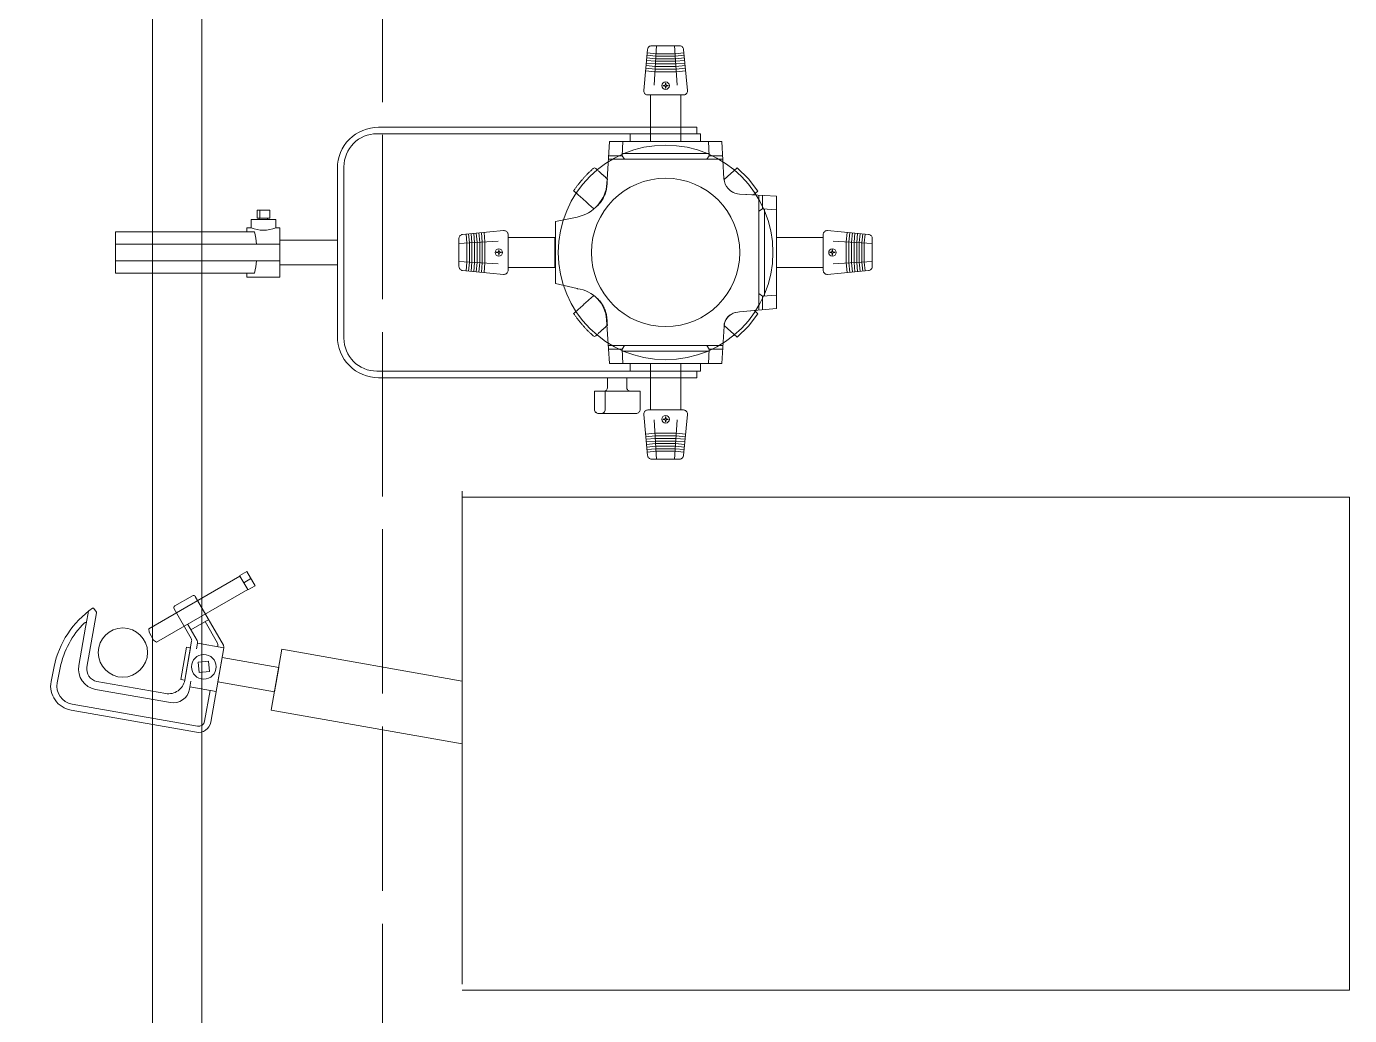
# Model space of a CAD drawing. Header units: inches. Extents: x -769 to 72, y -832 to 325.
# Drawn here: x -747.65 to -707.39, y -258.74 to -228.65 of the extents above; entities that cross this region are included whole.
import ezdxf

# ---------------------------------------------------------------- set-up
doc = ezdxf.new("R2010")
doc.units = ezdxf.units.IN
doc.header["$LTSCALE"] = 4.8
doc.header["$MEASUREMENT"] = 0
doc.header["$PDMODE"] = 1
doc.header["$PDSIZE"] = -2
doc.linetypes.add('Dash Style-1', pattern=[1.25, 1.04164, -0.20836])
doc.layers.add('None', color=7, linetype='Continuous', lineweight=35)
doc.layers.add('SEC - BOOMS', color=5, linetype='Continuous', lineweight=13)

# ---------------------------------------------------------------- blocks, each defined once
blk = doc.blocks.new('Group-17')
at = {"layer": 'None', "color": 7, "linetype": 'Continuous', "lineweight": 5}
blk.add_line((-4.2214, 1.8392), (-4.2214, 1.0603), dxfattribs=at)
for points in [[(-4.9021, 2.0388, -0.4142136), (-4.7771, 2.1638), (-4.2214, 2.1638), (-4.2214, 1.8392), (-4.7771, 1.8392, -0.4142136), (-4.9021, 1.9642)], [(-4.775, 0.7742, -0.4142136), (-4.9, 0.8992), (-4.9, 2.0388, -0.4142136), (-4.775, 2.1638), (-4.2214, 2.1638), (-4.2214, 1.8898, 0.4142136), (-4.0964, 1.7648), (-3.81, 1.7648), (-3.81, 1.1853), (-4.0964, 1.1853, 0.4142136), (-4.2214, 1.0603), (-4.2214, 0.7742)]]:
    blk.add_lwpolyline(points, format="xyb", close=True, dxfattribs=at)
blk = doc.blocks.new('Source 4 Yoke FV')
at = {"layer": 'None', "color": 7, "linetype": 'Continuous', "lineweight": 5}
blk.add_lwpolyline([(-3.81, -0.951), (-3.81, 8.739, -0.414214), (-2.56, 9.989), (2.56, 9.989, -0.414214), (3.81, 8.739), (3.81, -0.951), (3.61, -0.951), (3.61, 8.789, 0.414214), (2.61, 9.789), (-2.61, 9.789, 0.414214), (-3.61, 8.789), (-3.61, -0.951)], format="xyb", close=True, dxfattribs=at)
at = {"layer": 'None', "color": 7}
blk.add_blockref('Group-17', (0, 0), dxfattribs=at)
blk = doc.blocks.new('Group-18')
at = {"layer": 'None', "color": 7, "linetype": 'Continuous', "lineweight": 5}
for p, q in [((5.4986, 0.3189), (5.5261, 0.6092)), ((5.5777, 0.3189), (5.6046, 0.6018)), ((5.6569, 0.314), (5.6835, 0.5942)), ((5.7363, 0.3092), (5.7627, 0.5867)), ((5.8151, 0.3044), (5.8412, 0.5793)), ((5.8939, 0.2996), (5.9198, 0.5718)), ((5.9728, 0.2948), (5.9983, 0.5644)), ((6.0461, 0.2903), (6.0715, 0.5574)), ((5.0012, 0.0043), (5.0601, 0.015)), ((5.0708, 0.074), (5.0601, 0.015)), ((5.0795, 0.074), (5.0902, 0.015)), ((5.1491, 0.0043), (5.0902, 0.015)), ((5.0942, 0.3484), (6.2989, 0.2749)), ((5.4986, -0.3189), (5.4986, 0.3189)), ((5.5777, -0.3189), (5.5777, 0.3189)), ((5.6569, -0.314), (5.6569, 0.314)), ((5.7363, -0.3092), (5.7363, 0.3092)), ((5.8151, -0.3044), (5.8151, 0.3044)), ((5.8939, -0.2996), (5.8939, 0.2996)), ((5.9728, -0.2948), (5.9728, 0.2948)), ((6.0461, -0.2903), (6.0461, 0.2903)), ((5.0012, -0.0043), (5.0601, -0.015)), ((5.0708, -0.0739), (5.0601, -0.015)), ((5.0795, -0.0739), (5.0902, -0.015)), ((5.1491, -0.0043), (5.0902, -0.015)), ((5.0942, -0.3484), (6.2989, -0.2748)), ((5.4986, -0.3189), (5.5261, -0.6092)), ((5.5777, -0.3189), (5.6046, -0.6017)), ((5.6569, -0.314), (5.6835, -0.5942)), ((5.7363, -0.3092), (5.7627, -0.5867)), ((5.8151, -0.3044), (5.8412, -0.5792)), ((5.8939, -0.2996), (5.9198, -0.5718)), ((5.9728, -0.2948), (5.9983, -0.5644)), ((6.0461, -0.2903), (6.0715, -0.5574))]:
    blk.add_line(p, q, dxfattribs=at)
for centre, start, end in [((5.002, 0), 100.53918, 259.46082), ((5.0752, 0.0732), 10.53918, 169.46082), ((5.1483, 0), 280.53918, 79.46082), ((5.0752, -0.0732), 190.53918, 349.46082)]:
    blk.add_arc(centre, 0.00437, start, end, dxfattribs=at)
blk.add_ellipse((5.0752, 0), major_axis=(0.1136, 0), ratio=0.9995601, dxfattribs=at)
blk = doc.blocks.new('Group-19')
at = {"layer": 'None', "color": 7, "linetype": 'Continuous', "lineweight": 5}
for p, q in [((-0.2903, 6.0462), (-0.5574, 6.0715)), ((-0.3484, 5.0942), (-0.2749, 6.2989)), ((-0.2903, 6.0462), (0.2903, 6.0462)), ((0.3484, 5.0942), (0.2748, 6.2989)), ((0.2903, 6.0462), (0.5574, 6.0715)), ((-0.314, 5.6569), (-0.5942, 5.6835)), ((-0.3092, 5.7364), (-0.5867, 5.7627)), ((-0.3044, 5.8152), (-0.5793, 5.8412)), ((-0.2996, 5.894), (-0.5718, 5.9198)), ((-0.2948, 5.9728), (-0.5644, 5.9984)), ((-0.314, 5.6569), (0.314, 5.6569)), ((-0.3092, 5.7364), (0.3092, 5.7364)), ((-0.3044, 5.8152), (0.3044, 5.8152)), ((-0.2996, 5.894), (0.2996, 5.894)), ((-0.2948, 5.9728), (0.2948, 5.9728)), ((0.2948, 5.9728), (0.5644, 5.9984)), ((0.2996, 5.894), (0.5718, 5.9198)), ((0.3044, 5.8152), (0.5792, 5.8412)), ((0.3092, 5.7364), (0.5867, 5.7627)), ((0.314, 5.6569), (0.5942, 5.6835)), ((-0.3189, 5.4986), (-0.6092, 5.5261)), ((-0.3189, 5.5777), (-0.6018, 5.6046)), ((-0.3189, 5.5777), (0.3189, 5.5777)), ((-0.3189, 5.4986), (0.3189, 5.4986)), ((0.3189, 5.5777), (0.6017, 5.6046)), ((0.3189, 5.4986), (0.6092, 5.5261)), ((-0.074, 5.0795), (-0.015, 5.0902)), ((-0.074, 5.0708), (-0.015, 5.0601)), ((-0.0043, 5.1491), (-0.015, 5.0902)), ((-0.0043, 5.0012), (-0.015, 5.0601)), ((0.0043, 5.1491), (0.015, 5.0902)), ((0.0043, 5.0012), (0.015, 5.0601)), ((0.0739, 5.0795), (0.015, 5.0902)), ((0.0739, 5.0708), (0.015, 5.0601))]:
    blk.add_line(p, q, dxfattribs=at)
for centre, start, end in [((-0.0732, 5.0752), 100.53918, 259.46082), ((0, 5.1483), 10.53918, 169.46082), ((0, 5.002), 190.53918, 349.46082), ((0.0732, 5.0752), 280.53918, 79.46082)]:
    blk.add_arc(centre, 0.00437, start, end, dxfattribs=at)
blk.add_ellipse((0, 5.0752), major_axis=(0.1136, 0), ratio=1, dxfattribs=at)
blk = doc.blocks.new('Group-20')
at = {"layer": 'None', "color": 7, "linetype": 'Continuous', "lineweight": 5}
for p, q in [((-6.0461, 0.2903), (-6.0715, 0.5574)), ((-5.9728, 0.2948), (-5.9984, 0.5644)), ((-5.894, 0.2996), (-5.9198, 0.5718)), ((-5.8152, 0.3044), (-5.8412, 0.5793)), ((-5.7363, 0.3092), (-5.7627, 0.5867)), ((-5.6569, 0.314), (-5.6835, 0.5942)), ((-5.5777, 0.3189), (-5.6046, 0.6018)), ((-5.4986, 0.3189), (-5.5261, 0.6092)), ((-5.0942, 0.3484), (-6.2989, 0.2749)), ((-6.0461, -0.2903), (-6.0461, 0.2903)), ((-5.9728, -0.2948), (-5.9728, 0.2948)), ((-5.894, -0.2996), (-5.894, 0.2996)), ((-5.8152, -0.3044), (-5.8152, 0.3044)), ((-5.7363, -0.3092), (-5.7363, 0.3092)), ((-5.6569, -0.314), (-5.6569, 0.314)), ((-5.5777, -0.3189), (-5.5777, 0.3189)), ((-5.4986, -0.3189), (-5.4986, 0.3189)), ((-5.1491, 0.0043), (-5.0902, 0.015)), ((-5.0795, 0.074), (-5.0902, 0.015)), ((-5.0708, 0.074), (-5.0601, 0.015)), ((-5.0012, 0.0043), (-5.0601, 0.015)), ((-5.0942, -0.3484), (-6.2989, -0.2748)), ((-6.0461, -0.2903), (-6.0715, -0.5574)), ((-5.9728, -0.2948), (-5.9984, -0.5644)), ((-5.894, -0.2996), (-5.9198, -0.5718)), ((-5.8152, -0.3044), (-5.8412, -0.5792)), ((-5.7363, -0.3092), (-5.7627, -0.5867)), ((-5.6569, -0.314), (-5.6835, -0.5942)), ((-5.5777, -0.3189), (-5.6046, -0.6017)), ((-5.4986, -0.3189), (-5.5261, -0.6092)), ((-5.1491, -0.0043), (-5.0902, -0.015)), ((-5.0795, -0.0739), (-5.0902, -0.015)), ((-5.0708, -0.0739), (-5.0601, -0.015)), ((-5.0012, -0.0043), (-5.0601, -0.015))]:
    blk.add_line(p, q, dxfattribs=at)
for centre, start, end in [((-5.1483, 0), 100.53918, 259.46082), ((-5.0752, 0.0732), 10.53918, 169.46082), ((-5.002, 0), 280.53918, 79.46082), ((-5.0752, -0.0732), 190.53918, 349.46082)]:
    blk.add_arc(centre, 0.00437, start, end, dxfattribs=at)
blk.add_ellipse((-5.0752, 0), major_axis=(0.1136, 0), ratio=1, dxfattribs=at)
blk = doc.blocks.new('Group-21')
at = {"layer": 'None', "color": 7, "linetype": 'Continuous', "lineweight": 5}
for p, q in [((-0.3484, -5.0942), (-0.2749, -6.2988)), ((-0.074, -5.0708), (-0.015, -5.0601)), ((-0.074, -5.0795), (-0.015, -5.0902)), ((-0.0043, -5.0012), (-0.015, -5.0601)), ((-0.0043, -5.1491), (-0.015, -5.0902)), ((0.0043, -5.0012), (0.015, -5.0601)), ((0.0043, -5.1491), (0.015, -5.0902)), ((0.0739, -5.0708), (0.015, -5.0601)), ((0.0739, -5.0795), (0.015, -5.0902)), ((0.3484, -5.0942), (0.2748, -6.2988)), ((-0.3189, -5.4986), (-0.6092, -5.5261)), ((-0.3189, -5.5777), (-0.6018, -5.6046)), ((-0.3189, -5.4986), (0.3189, -5.4986)), ((-0.3189, -5.5777), (0.3189, -5.5777)), ((0.3189, -5.4986), (0.6092, -5.5261)), ((0.3189, -5.5777), (0.6017, -5.6046)), ((-0.314, -5.6569), (-0.5942, -5.6835)), ((-0.3092, -5.7363), (-0.5867, -5.7627)), ((-0.3044, -5.8151), (-0.5793, -5.8412)), ((-0.2996, -5.8939), (-0.5718, -5.9198)), ((-0.2948, -5.9727), (-0.5644, -5.9983)), ((-0.314, -5.6569), (0.314, -5.6569)), ((-0.3092, -5.7363), (0.3092, -5.7363)), ((-0.3044, -5.8151), (0.3044, -5.8151)), ((-0.2996, -5.8939), (0.2996, -5.8939)), ((-0.2948, -5.9727), (0.2948, -5.9727)), ((0.2948, -5.9727), (0.5644, -5.9983)), ((0.2996, -5.8939), (0.5718, -5.9198)), ((0.3044, -5.8151), (0.5792, -5.8412)), ((0.3092, -5.7363), (0.5867, -5.7627)), ((0.314, -5.6569), (0.5942, -5.6835)), ((-0.2903, -6.0461), (-0.5574, -6.0715)), ((-0.2903, -6.0461), (0.2903, -6.0461)), ((0.2903, -6.0461), (0.5574, -6.0715))]:
    blk.add_line(p, q, dxfattribs=at)
for centre, start, end in [((-0.0732, -5.0752), 100.53918, 259.46082), ((0, -5.1483), 190.53918, 349.46082), ((0.0732, -5.0752), 280.53918, 79.46082)]:
    blk.add_arc(centre, 0.00437, start, end, dxfattribs=at)
blk.add_ellipse((0, -5.0752), major_axis=(0, 0.1136), ratio=0.9995601, dxfattribs=at)
blk = doc.blocks.new("Source 4 6' Body FV")
at = {"layer": 'None', "color": 7, "linetype": 'Continuous', "lineweight": 5}
for p, q in [((-0.46, 3.3475), (-0.46, 4.793)), ((0.46, 3.3475), (0.46, 4.793)), ((-0.9425, 3.3475), (0.9425, 3.3475)), ((-2.9441, 1.7365), (-2.9441, 1.3262)), ((-2.8339, 1.7437), (-2.8339, -1.741)), ((2.8338, -1.74), (2.8338, 1.74)), ((2.9441, 1.3262), (2.9441, 1.7336)), ((-3.375, 1.3011), (-2.9441, 1.3262)), ((-3.0076, 1.3225), (-3.0076, -1.3225)), ((-2.9441, 1.3262), (-2.8339, 1.2534)), ((2.9441, 1.3262), (2.8338, 1.2534)), ((3.375, 1.3011), (2.9441, 1.3262)), ((3.0076, -1.3225), (3.0076, 1.3225)), ((-3.375, 0.46), (-4.793, 0.46)), ((3.375, 0.46), (4.793, 0.46)), ((-3.375, -0.46), (-4.793, -0.46)), ((3.375, -0.46), (4.793, -0.46)), ((-3.375, -1.3011), (-2.9441, -1.3262)), ((-2.9441, -1.3262), (-2.8339, -1.2533)), ((-2.9441, -1.3262), (-2.9441, -1.7344)), ((2.9441, -1.3262), (2.8338, -1.2533)), ((3.375, -1.3011), (2.9441, -1.3262)), ((2.9441, -1.7335), (2.9441, -1.3262)), ((-1.7592, -2.8338), (1.7414, -2.8338)), ((-1.7472, -2.9441), (-1.3262, -2.9441)), ((-1.3262, -2.9441), (-1.2534, -2.8338)), ((-1.3011, -3.375), (-1.3262, -2.9441)), ((-1.3225, -3.0076), (1.3225, -3.0076)), ((1.3262, -2.9441), (1.2534, -2.8338)), ((1.3011, -3.375), (1.3262, -2.9441)), ((1.3262, -2.9441), (1.7336, -2.9441)), ((-0.46, -3.375), (-0.46, -4.793)), ((0.46, -3.375), (0.46, -4.793))]:
    blk.add_line(p, q, dxfattribs=at)
for points in [[(0.6658, 4.9298), (0.666, 4.909), (0.6628, 4.8885), (0.6563, 4.8687), (0.6465, 4.8504), (0.6338, 4.8339), (0.6186, 4.8197), (0.6013, 4.8083), (0.5822, 4.7999), (0.5621, 4.7947), (0.5414, 4.793), (-0.5414, 4.793), (-0.5621, 4.7947), (-0.5822, 4.7999), (-0.6013, 4.8083), (-0.6186, 4.8197), (-0.6338, 4.8339), (-0.6465, 4.8504), (-0.6563, 4.8687), (-0.6628, 4.8885), (-0.666, 4.909), (-0.6658, 4.9298), (-0.5474, 6.1772), (-0.544, 6.1964), (-0.5377, 6.2149), (-0.5286, 6.2322), (-0.5169, 6.2478), (-0.5029, 6.2615), (-0.4869, 6.2728), (-0.4694, 6.2814), (-0.4508, 6.2872), (-0.4315, 6.2901), (0.4315, 6.2901), (0.4508, 6.2872), (0.4694, 6.2814), (0.4869, 6.2728), (0.5029, 6.2615), (0.5169, 6.2478), (0.5286, 6.2322), (0.5377, 6.2149), (0.544, 6.1964), (0.5474, 6.1772), (0.6658, 4.9298)], [(-0.46, 4.793), (0.46, 4.793), (0.46, 3.375), (-0.46, 3.375)], [(-1.4097, 2.0708), (-1.5466, 1.9616), (-1.7003, 1.8778), (-1.8662, 1.8218), (-2.0393, 1.7954), (-3.375, 1.7085), (-3.375, -1.7085), (-2.2445, -1.7764), (-2.1728, -1.7864), (-2.1035, -1.8076), (-2.0384, -1.8394), (-1.9791, -1.8811), (-1.9271, -1.9316), (-1.8837, -1.9896), (-1.85, -2.0537), (-1.8267, -2.1223), (-1.8146, -2.1938), (-1.8098, -2.247), (-1.7085, -3.375), (1.7085, -3.375), (1.7743, -2.2444), (1.7836, -2.1896), (1.8045, -2.1087), (1.8385, -2.0324), (1.8848, -1.9629), (1.9419, -1.902), (2.0084, -1.8514), (2.0824, -1.8126), (2.1618, -1.7866), (2.2444, -1.7742), (3.375, -1.7085), (3.375, 1.7085), (2.22, 1.7757), (2.1053, 1.7845), (2.1053, 1.7845), (2.22, 1.7757), (3.375, 1.7085), (3.375, -1.7085), (2.2444, -1.7742), (2.1618, -1.7866), (2.0824, -1.8126), (2.0084, -1.8514), (1.9419, -1.902), (1.8848, -1.9629), (1.8385, -2.0324), (1.8045, -2.1087), (1.7836, -2.1896), (1.7743, -2.2444), (1.7085, -3.375), (-1.7085, -3.375), (-1.8098, -2.247), (-1.8146, -2.1938), (-1.8267, -2.1223), (-1.85, -2.0537), (-1.8837, -1.9896), (-1.9271, -1.9316), (-1.9791, -1.8811), (-2.0384, -1.8394), (-2.1035, -1.8076), (-2.1728, -1.7864), (-2.2445, -1.7764), (-3.375, -1.7085), (-3.375, 1.7085), (-2.0393, 1.7954), (-1.8662, 1.8218), (-1.7003, 1.8778), (-1.5466, 1.9616), (-1.4097, 2.0708)], [(-1.4097, 2.0708), (-1.5466, 1.9616), (-1.7003, 1.8778), (-1.8662, 1.8218), (-2.0393, 1.7954), (-3.375, 1.7085), (-3.375, -1.7085), (-2.2445, -1.7764), (-2.1728, -1.7864), (-2.1035, -1.8076), (-2.0384, -1.8394), (-1.9791, -1.8811), (-1.9271, -1.9316), (-1.8837, -1.9896), (-1.85, -2.0537), (-1.8267, -2.1223), (-1.8146, -2.1938), (-1.8098, -2.247), (-1.7085, -3.375), (1.7085, -3.375), (1.7743, -2.2444), (1.7836, -2.1896), (1.8045, -2.1087), (1.8385, -2.0324), (1.8848, -1.9629), (1.9419, -1.902), (2.0084, -1.8514), (2.0824, -1.8126), (2.1618, -1.7866), (2.2444, -1.7742), (3.375, -1.7085), (3.375, 1.7085), (2.22, 1.7757), (2.1053, 1.7845), (2.1053, 1.7845), (2.22, 1.7757), (3.375, 1.7085), (3.375, -1.7085), (2.2444, -1.7742), (2.1618, -1.7866), (2.0824, -1.8126), (2.0084, -1.8514), (1.9419, -1.902), (1.8848, -1.9629), (1.8385, -2.0324), (1.8045, -2.1087), (1.7836, -2.1896), (1.7743, -2.2444), (1.7085, -3.375), (-1.7085, -3.375), (-1.8098, -2.247), (-1.8146, -2.1938), (-1.8267, -2.1223), (-1.85, -2.0537), (-1.8837, -1.9896), (-1.9271, -1.9316), (-1.9791, -1.8811), (-2.0384, -1.8394), (-2.1035, -1.8076), (-2.1728, -1.7864), (-2.2445, -1.7764), (-3.375, -1.7085), (-3.375, 1.7085), (-2.0393, 1.7954), (-1.8662, 1.8218), (-1.7003, 1.8778), (-1.5466, 1.9616), (-1.4097, 2.0708)], [(-3.61, 1.0835), (-3.375, 1.0835), (-3.375, -1.0615), (-3.61, -1.0615)], [(3.375, 1.0835), (3.61, 1.0835), (3.61, -1.0615), (3.375, -1.0615)], [(-4.793, -0.5414), (-4.7947, -0.5621), (-4.7999, -0.5822), (-4.8083, -0.6013), (-4.8197, -0.6186), (-4.8339, -0.6338), (-4.8504, -0.6465), (-4.8688, -0.6563), (-4.8885, -0.6628), (-4.909, -0.666), (-4.9298, -0.6658), (-6.1772, -0.5474), (-6.1965, -0.544), (-6.2149, -0.5377), (-6.2322, -0.5286), (-6.2479, -0.5169), (-6.2615, -0.5029), (-6.2728, -0.4869), (-6.2814, -0.4694), (-6.2873, -0.4508), (-6.2901, -0.4315), (-6.2901, 0.4315), (-6.2873, 0.4508), (-6.2814, 0.4695), (-6.2728, 0.487), (-6.2615, 0.5029), (-6.2479, 0.5169), (-6.2322, 0.5286), (-6.2149, 0.5377), (-6.1965, 0.544), (-6.1772, 0.5474), (-4.9298, 0.6658), (-4.909, 0.666), (-4.8885, 0.6628), (-4.8688, 0.6562), (-4.8504, 0.6465), (-4.8339, 0.6338), (-4.8197, 0.6186), (-4.8083, 0.6012), (-4.7999, 0.5822), (-4.7947, 0.5621), (-4.793, 0.5414), (-4.793, -0.5414)], [(-4.793, 0.46), (-3.375, 0.46), (-3.375, -0.46), (-4.793, -0.46)], [(3.375, 0.46), (4.793, 0.46), (4.793, -0.46), (3.375, -0.46)], [(6.2901, -0.4315), (6.2872, -0.4508), (6.2814, -0.4694), (6.2727, -0.4869), (6.2614, -0.5029), (6.2478, -0.5169), (6.2322, -0.5286), (6.2149, -0.5377), (6.1964, -0.544), (6.1772, -0.5474), (4.9298, -0.6658), (4.909, -0.666), (4.8884, -0.6628), (4.8687, -0.6563), (4.8504, -0.6465), (4.8339, -0.6338), (4.8197, -0.6186), (4.8082, -0.6013), (4.7998, -0.5822), (4.7947, -0.5621), (4.793, -0.5414), (4.793, 0.5414), (4.7947, 0.5621), (4.7998, 0.5822), (4.8082, 0.6012), (4.8197, 0.6186), (4.8339, 0.6338), (4.8503, 0.6465), (4.8687, 0.6562), (4.8884, 0.6628), (4.909, 0.666), (4.9298, 0.6658), (6.1772, 0.5474), (6.1964, 0.544), (6.2149, 0.5377), (6.2322, 0.5286), (6.2478, 0.5169), (6.2614, 0.5029), (6.2727, 0.487), (6.2814, 0.4695), (6.2872, 0.4508), (6.2901, 0.4315), (6.2901, -0.4315)], [(-1.8267, -2.1223), (-1.8146, -2.1938), (-1.8098, -2.247), (-1.7691, -2.7005), (-1.8667, -2.81), (-2.2445, -2.5185), (-2.5774, -2.1766), (-2.2233, -1.7793), (-2.1728, -1.7864), (-2.1035, -1.8076), (-2.0384, -1.8394), (-1.9791, -1.8811), (-1.9271, -1.9316), (-1.8837, -1.9896), (-1.85, -2.0537), (-1.8267, -2.1223)], [(2.5773, -2.1766), (2.2445, -2.5185), (1.8666, -2.81), (1.749, -2.678), (1.7743, -2.2444), (1.7836, -2.1896), (1.8045, -2.1087), (1.8385, -2.0324), (1.8848, -1.9629), (1.9419, -1.902), (2.0084, -1.8514), (2.0824, -1.8126), (2.1618, -1.7866), (2.2218, -1.7776), (2.5773, -2.1766)], [(-0.46, -3.375), (0.46, -3.375), (0.46, -4.793), (-0.46, -4.793)], [(0.5474, -6.1772), (0.544, -6.1964), (0.5377, -6.2149), (0.5286, -6.2322), (0.5169, -6.2478), (0.5029, -6.2614), (0.4869, -6.2727), (0.4694, -6.2814), (0.4508, -6.2872), (0.4315, -6.2901), (-0.4315, -6.2901), (-0.4508, -6.2872), (-0.4694, -6.2814), (-0.4869, -6.2727), (-0.5029, -6.2614), (-0.5169, -6.2478), (-0.5286, -6.2322), (-0.5377, -6.2149), (-0.544, -6.1964), (-0.5474, -6.1772), (-0.6658, -4.9298), (-0.666, -4.909), (-0.6628, -4.8884), (-0.6563, -4.8687), (-0.6465, -4.8503), (-0.6338, -4.8339), (-0.6186, -4.8197), (-0.6013, -4.8082), (-0.5822, -4.7998), (-0.5621, -4.7947), (-0.5414, -4.793), (0.5414, -4.793), (0.5621, -4.7947), (0.5822, -4.7998), (0.6013, -4.8082), (0.6186, -4.8197), (0.6338, -4.8339), (0.6465, -4.8504), (0.6563, -4.8687), (0.6628, -4.8884), (0.666, -4.909), (0.6658, -4.9298), (0.5474, -6.1772)]]:
    blk.add_lwpolyline(points, close=True, dxfattribs=at)
blk.add_lwpolyline([(-0.9425, 3.3475), (0.9425, 3.3475), (1.0775, 2.6902, 0.33468248), (2.10544, 1.78446), (2.22, 1.7757), (3.375, 1.7085), (3.375, -1.7085), (2.2444, -1.7742, 0.34706362), (1.78365, -2.18962), (1.7743, -2.2444), (1.7085, -3.375), (-1.7085, -3.375), (-1.8098, -2.247), (-1.81459, -2.19372, 0.3710125), (-2.2445, -1.7764), (-3.375, -1.7085), (-3.375, 1.7085), (-2.0393, 1.7954, 0.36213287), (-1.1025, 2.6853), (-1.1013, 2.6956)], format="xyb", close=True, dxfattribs=at)
blk.add_circle((0, 0), 3.26536, dxfattribs=at)
blk.add_ellipse((0, 0), major_axis=(2.2575, 0), ratio=1, dxfattribs=at)
for points, weights in [([(-1.8568, 2.799), (-2.25671, 2.52676), (-2.5676, 2.1657), (-2.39225, 1.96895), (-2.2169, 1.7722), (-2.12315, 1.7783), (-2.0294, 1.7844), (-1.57461, 1.814), (-1.3092, 2.1845), (-1.583, 2.49175), (-1.8568, 2.799)], [1, 1, 1, 1, 1, 1, 1, 0.903857410414, 1, 1, 1]), ([(1.8765, 2.799), (2.27626, 2.52676), (2.5872, 2.1657), (2.4119, 1.96895), (2.2366, 1.7722), (2.14285, 1.7783), (2.0491, 1.7844), (1.5943, 1.81399), (1.3289, 2.1845), (1.6027, 2.49175), (1.8765, 2.799)], [1, 1, 1, 1, 1, 1, 1, 0.903851662854, 1, 1, 1])]:
    blk.add_rational_spline(points, weights, degree=2, knots=[0, 0, 0, 1, 1, 2, 2, 3, 3, 4, 4, 5, 5, 5], dxfattribs=at)
at = {"layer": 'None', "color": 7}
for name in ['Group-19', 'Group-20', 'Group-18', 'Group-21']:
    blk.add_blockref(name, (0, 0), dxfattribs=at)
blk = doc.blocks.new("S4 6' FV")
at = {"layer": 'None', "color": 7}
for name in ['Source 4 Yoke FV', "Source 4 6' Body FV"]:
    blk.add_blockref(name, (0, -9.989), dxfattribs=at)
blk = doc.blocks.new('C-Clamp FV')
at = {"layer": 'None', "color": 7, "linetype": 'Continuous', "lineweight": 5}
for p, q in [((-0.25, 6.75), (-0.25, 1.75)), ((0.25, 6.75), (0.25, 1.75)), ((-0.625, 2.75), (-0.625, 2.518)), ((0.625, 2.75), (0.625, 2.518)), ((1, 2.375), (1, 2.125)), ((1.041, 2.375), (1.041, 2.125)), ((1.041, 2.36), (1.291, 2.36))]:
    blk.add_line(p, q, dxfattribs=at)
for points in [[(-0.75, 1.75), (0.75, 1.75), (0.75, 1.875), (1, 1.875), (1, 2.125), (1.041, 2.125), (1.041, 2.059), (1.291, 2.059), (1.291, 2.441), (1.041, 2.441), (1.041, 2.375), (1, 2.375), (1, 2.625), (0.75, 2.625), (0.75, 2.75), (0.625, 2.75), (0.625, 6.75), (-0.625, 6.75), (-0.625, 2.75), (-0.75, 2.75)], [(-0.375, 1.75), (0.375, 1.75), (0.375, 0), (-0.375, 0)]]:
    blk.add_lwpolyline(points, close=True, dxfattribs=at)
for centre, radius, start, end in [((0, 5.579), 3.124, 258.4608, 265.4106), ((0, 5.579), 3.124, 274.5894, 281.5392), ((1.666, 2.25), 0.99, 157.7418, 202.2582)]:
    blk.add_arc(centre, radius, start, end, dxfattribs=at)
blk.add_point((0, 4.75), dxfattribs=at)
blk = doc.blocks.new('Group-22')
at = {"layer": 'SEC - BOOMS', "color": 7, "rotation": 90}
for name in ["S4 6' FV", 'C-Clamp FV']:
    blk.add_blockref(name, (969.872, -6676.022), dxfattribs=at)
blk = doc.blocks.new('C-Clamp SV')
at = {"layer": 'None', "color": 7, "linetype": 'Continuous', "lineweight": 5}
for p, q in [((-1.255, 6.563), (-0.788, 6.549)), ((-1.813, 2.125), (-1.813, 6)), ((-0.625, 6), (0.567, 6)), ((0.567, 6), (0.669, 6)), ((0.669, 6), (1.057, 6)), ((-1.25, 5.375), (-1.25, 3.062)), ((0.536, 3.894), (0.75, 4.074)), ((0.75, 4.074), (0.85, 4.102)), ((0.536, 3.894), (0.491, 3.801)), ((1.67, 3.44), (2.07, 2.964)), ((0.756, 2.592), (1.184, 2.951)), ((1.04, 2.83), (1.44, 2.353)), ((-0.75, 2.562), (-0.5, 2.562)), ((-0.676, 2.562), (-0.676, 1.75)), ((0.5, 2.562), (0.676, 2.562)), ((0.676, 2.562), (0.676, 1.75)), ((0.785, 1.967), (1.36, 2.449)), ((-1.625, 1.938), (-0.676, 1.938)), ((0.676, 1.938), (0.705, 1.938)), ((2.552, 1.344), (2.911, 1.645)), ((2.732, 1.494), (2.893, 1.303))]:
    blk.add_line(p, q, dxfattribs=at)
blk.add_lwpolyline([(-2, 2.125, 0.198912), (-1.89, 1.86, 0.198912), (-1.625, 1.75), (0.676, 1.75, 0.087489), (0.718, 1.758, 0.087489), (0.756, 1.779), (2.062, 2.876, 0.198912), (2.084, 2.918, 0.198912), (2.07, 2.964), (1.67, 3.44, 0.198912), (1.628, 3.462, 0.198912), (1.582, 3.448), (0.785, 2.779, -0.087489), (0.747, 2.758, -0.087489), (0.705, 2.75), (-0.5, 2.75, -0.198912), (-0.854, 2.896, -0.198912), (-1, 3.25), (-1, 5.375, -0.198912), (-0.89, 5.64, -0.198912), (-0.625, 5.75), (1.05, 5.75, 0.098491), (1.062, 5.752, 0.098491), (1.072, 5.759), (1.166, 5.853, 0.198943), (1.175, 5.875, 0.198943), (1.166, 5.897, 0.094856), (0.272, 6.503, 0.094856), (-0.783, 6.737), (-1.25, 6.75, 0.198912), (-1.78, 6.53, 0.198912), (-2, 6)], format="xyb", close=True, dxfattribs=at)
blk.add_lwpolyline([(0.85, 4.102), (2.911, 1.645), (2.923, 1.655), (3.084, 1.463), (2.701, 1.142), (2.54, 1.334), (2.552, 1.344), (0.491, 3.801)], dxfattribs=at)
for points in [[(-0.5, 2.875), (0.5, 2.875), (0.5, 2.75), (-0.5, 2.75)], [(0.11, 2.441), (0.191, 2.14), (-0.11, 2.059), (-0.191, 2.36)], [(-0.375, 1.75), (0.375, 1.75), (0.375, 0), (-0.375, 0)]]:
    blk.add_lwpolyline(points, close=True, dxfattribs=at)
blk.add_circle((0, 2.25), 0.375, dxfattribs=at)
for centre, radius, start, end in [((-1.25, 6), 0.563, 90, 180), ((-0.865, 3.866), 2.684, 54.6982, 88.3628), ((0.669, 6.031), 0.0313, 270, 54.6982), ((-0.625, 5.375), 0.625, 90, 180), ((-0.75, 3.062), 0.5, 180, 270), ((0.676, 2.688), 0.125, 270, 310), ((-1.625, 2.125), 0.187, 180, 270), ((0.705, 2.062), 0.125, 270, 310)]:
    blk.add_arc(centre, radius, start, end, dxfattribs=at)
blk.add_point((0, 4.75), dxfattribs=at)

msp = doc.modelspace()

# ---------------------------------------------------------------- linework, layer by layer
at = {"layer": 'None', "color": 7, "linetype": 'Continuous', "lineweight": 5}
for p, q in [((-734.389, -257.788), (-734.389, -242.788)), ((-734.389, -242.968), (-707.389, -242.968)), ((-707.389, -242.968), (-707.389, -257.968)), ((-707.389, -257.968), (-734.389, -257.968))]:
    msp.add_line(p, q, dxfattribs=at)
at = {"layer": 'None', "color": 8, "linetype": 'Dash Style-1', "lineweight": 13}
msp.add_lwpolyline([(-754.814, -647.944), (-754.814, 2.055), (-736.814, 2.055), (-736.814, -647.944)], close=True, dxfattribs=at)
at = {"layer": 'None', "color": 7, "linetype": 'Continuous', "lineweight": 18}
msp.add_lwpolyline([(-742.314, -63.944), (-742.314, -647.944), (-743.814, -647.944), (-743.814, -63.944)], close=True, dxfattribs=at)
at = {"layer": 'None', "color": 7, "linetype": 'Continuous', "lineweight": 5}
msp.add_lwpolyline([(-734.389, -250.468), (-734.389, -248.563), (-739.875, -247.595), (-740.201, -249.443)], close=True, dxfattribs=at)
at = {"layer": 'None', "color": 7, "linetype": 'Continuous', "lineweight": 18}
msp.add_circle((-744.716, -247.694), 0.75, dxfattribs=at)

# ---------------------------------------------------------------- block references
at = {"layer": 'None', "color": 7}
msp.add_blockref('Group-22', (-1708.061, 6440.5), dxfattribs=at)
at = {"layer": 'None', "color": 7, "rotation": 80.00000000000001}
msp.add_blockref('C-Clamp SV', (-740.038, -248.519), dxfattribs=at)

doc.saveas('drawing.dxf')
